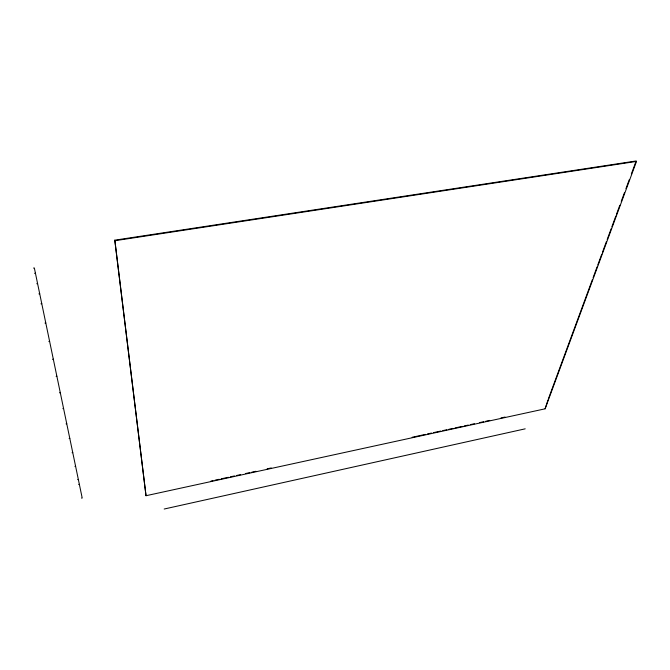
<?xml version="1.0" encoding="UTF-8"?>
<svg xmlns="http://www.w3.org/2000/svg" width="670" height="670" viewBox="0 0 670 670"><rect width="100%" height="100%" fill="white"/><g stroke="black" fill="none" stroke-linecap="round" stroke-linejoin="round"><path stroke-width="1" d="M525.196 428.833L164.184 509.024M548.01 399.898L545.104 408.817L146.018 495.716L114.771 240.178L636.157 160.976L636.5 161.411L545.104 408.817M548.37 398.918L592.397 279.599M593.118 277.64L597.087 266.878M597.808 264.926L601.777 254.165M602.497 252.213L606.467 241.451M607.188 239.5L611.157 228.738M611.878 226.778L615.847 216.025M616.568 214.065L619.817 205.263M621.257 201.352L624.507 192.55M625.956 188.639L629.197 179.836M631.349 174.016L635.813 161.905M210.983 481.06L213.027 480.616M215.07 480.172L219.157 479.284M221.201 478.841L228.344 477.283M230.388 476.839L234.466 475.951M236.51 475.507L240.597 474.62M245.706 473.506L249.784 472.618M251.828 472.174L255.915 471.286M267.146 468.841L271.224 467.953M412.134 437.284L425.408 434.394M427.452 433.951L431.539 433.063M433.574 432.619L440.726 431.061M442.769 430.617L446.848 429.73M448.892 429.286L452.979 428.398M455.022 427.954L462.166 426.396M464.209 425.953L468.296 425.065M470.332 424.621L474.419 423.733M479.527 422.619L483.606 421.732M485.649 421.288L489.736 420.4M500.967 417.954L505.054 417.067M81.573 498.153L82.201 498.019L34.337 267.958L33.5 268.092M78.708 484.46L79.353 484.326M77.703 479.619L78.348 479.486M74.94 466.404L75.601 466.27M72.084 452.727L72.754 452.593M69.119 438.557L69.806 438.423M66.054 423.867L66.749 423.733M62.863 408.633L63.575 408.499M59.563 392.821L60.283 392.679M56.129 376.389L56.866 376.255M52.562 359.321L53.315 359.187M48.851 341.566L49.622 341.424M44.99 323.074L45.778 322.94M40.962 303.812L41.766 303.678M38.885 293.879L39.697 293.745M36.766 283.728L37.587 283.594M34.597 273.36L35.435 273.226M114.771 240.178L114.913 240.714L636.5 161.411M114.913 240.714L146.018 495.716"/></g></svg>
